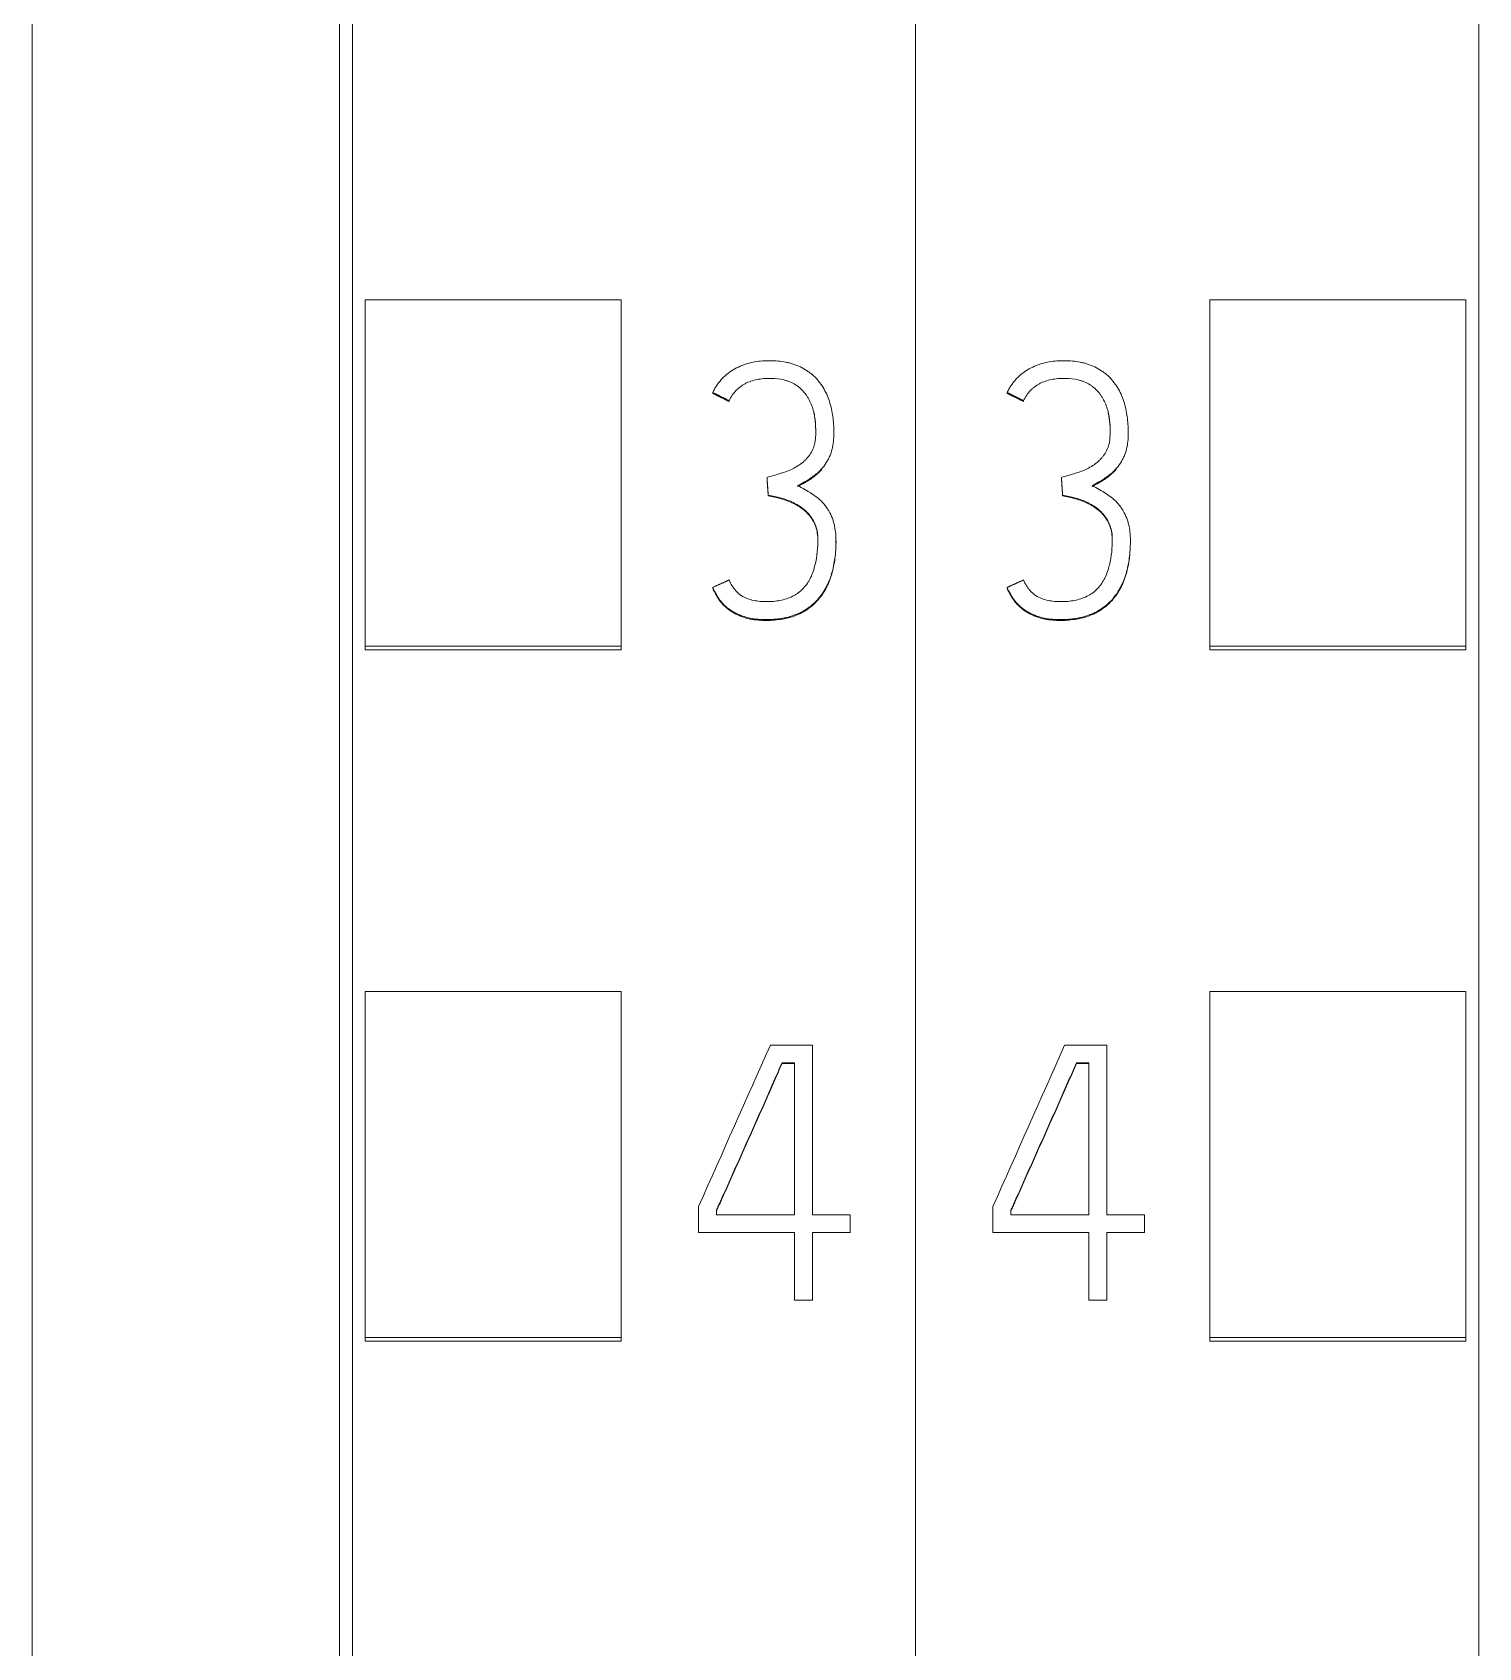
# Model space of a CAD drawing. Header units: millimetres. Extents: x 4137 to 6698, y 1400 to 3585.
# Drawn here: x 5174.15 to 5185.45, y 3330.13 to 3342.75 of the extents above; entities that cross this region are included whole.
import ezdxf

# ---------------------------------------------------------------- set-up
doc = ezdxf.new("R2010")
doc.units = ezdxf.units.MM
doc.layers.add('000-PI-Oprema', color=30, linetype='Continuous', lineweight=5)

msp = doc.modelspace()

# ---------------------------------------------------------------- linework, layer by layer
at = {"layer": '000-PI-Oprema', "color": 0, "linetype": 'ByBlock', "lineweight": 0}
for p, q in [((5181.048, 3360.459), (5181.048, 3247.041)), ((5181.048, 3360.459), (5181.048, 3247.041)), ((5176.648, 3249.363), (5176.648, 3358.178)), ((5185.448, 3358.178), (5185.448, 3249.363)), ((5176.748, 3337.956), (5176.748, 3340.659)), ((5176.748, 3340.659), (5178.748, 3340.659)), ((5178.748, 3337.956), (5178.748, 3340.659)), ((5183.348, 3337.956), (5183.348, 3340.659)), ((5185.348, 3340.659), (5183.348, 3340.659)), ((5185.348, 3337.956), (5185.348, 3340.659)), ((5179.464, 3339.936), (5179.464, 3339.929)), ((5181.764, 3339.936), (5181.764, 3339.929)), ((5179.592, 3339.872), (5179.592, 3339.866)), ((5181.892, 3339.872), (5181.892, 3339.866)), ((5180.41, 3339.618), (5180.41, 3339.624)), ((5182.71, 3339.618), (5182.71, 3339.624)), ((5179.888, 3339.273), (5179.888, 3339.266)), ((5182.188, 3339.273), (5182.188, 3339.266)), ((5179.897, 3339.135), (5179.897, 3339.128)), ((5182.197, 3339.135), (5182.197, 3339.128)), ((5180.427, 3338.768), (5180.427, 3338.774)), ((5182.727, 3338.768), (5182.727, 3338.774)), ((5179.464, 3338.414), (5179.464, 3338.407)), ((5181.764, 3338.414), (5181.764, 3338.407)), ((5176.748, 3337.927), (5176.748, 3337.956)), ((5176.748, 3337.956), (5178.748, 3337.956)), ((5176.748, 3337.927), (5178.748, 3337.927)), ((5178.748, 3337.927), (5178.748, 3337.956)), ((5183.348, 3337.927), (5183.348, 3337.956)), ((5185.348, 3337.956), (5183.348, 3337.956)), ((5185.348, 3337.927), (5183.348, 3337.927)), ((5185.348, 3337.927), (5185.348, 3337.956)), ((5176.748, 3332.555), (5176.748, 3335.257)), ((5176.748, 3335.257), (5178.748, 3335.257)), ((5178.748, 3332.555), (5178.748, 3335.257)), ((5183.348, 3332.555), (5183.348, 3335.257)), ((5185.348, 3335.257), (5183.348, 3335.257)), ((5185.348, 3332.555), (5185.348, 3335.257)), ((5179.913, 3334.839), (5180.243, 3334.839)), ((5180.243, 3334.839), (5180.243, 3333.513)), ((5182.213, 3334.839), (5182.543, 3334.839)), ((5182.543, 3334.839), (5182.543, 3333.513)), ((5180.005, 3334.701), (5180.005, 3334.695)), ((5180.102, 3334.701), (5180.005, 3334.701)), ((5180.005, 3334.695), (5180.102, 3334.695)), ((5180.102, 3333.513), (5180.102, 3334.701)), ((5182.305, 3334.701), (5182.305, 3334.695)), ((5182.402, 3334.701), (5182.305, 3334.701)), ((5182.305, 3334.695), (5182.402, 3334.695)), ((5182.402, 3333.513), (5182.402, 3334.701)), ((5179.353, 3333.375), (5179.353, 3333.579)), ((5179.492, 3333.549), (5179.492, 3333.513)), ((5179.492, 3333.513), (5180.102, 3333.513)), ((5180.243, 3333.513), (5180.537, 3333.513)), ((5180.537, 3333.513), (5180.537, 3333.375)), ((5181.653, 3333.375), (5181.653, 3333.579)), ((5181.792, 3333.549), (5181.792, 3333.513)), ((5181.792, 3333.513), (5182.402, 3333.513)), ((5182.543, 3333.513), (5182.837, 3333.513)), ((5182.837, 3333.513), (5182.837, 3333.375)), ((5180.102, 3333.375), (5179.353, 3333.375)), ((5180.102, 3332.847), (5180.102, 3333.375)), ((5180.243, 3333.375), (5180.243, 3332.847)), ((5180.537, 3333.375), (5180.243, 3333.375)), ((5182.402, 3333.375), (5181.653, 3333.375)), ((5182.402, 3332.847), (5182.402, 3333.375)), ((5182.543, 3333.375), (5182.543, 3332.847)), ((5182.837, 3333.375), (5182.543, 3333.375)), ((5180.243, 3332.847), (5180.102, 3332.847)), ((5182.543, 3332.847), (5182.402, 3332.847)), ((5176.748, 3332.527), (5176.748, 3332.555)), ((5176.748, 3332.555), (5178.748, 3332.555)), ((5176.748, 3332.527), (5178.748, 3332.527)), ((5178.748, 3332.527), (5178.748, 3332.555)), ((5183.348, 3332.527), (5183.348, 3332.555)), ((5185.348, 3332.555), (5183.348, 3332.555)), ((5185.348, 3332.527), (5183.348, 3332.527)), ((5185.348, 3332.527), (5185.348, 3332.555))]:
    msp.add_line(p, q, dxfattribs=at)
at = {"layer": '000-PI-Oprema', "color": 18, "linetype": 'ByBlock', "lineweight": 0, "true_color": 0x000000}
for centre, major_axis, ratio, start_param, end_param in [((5164.989, 3236.424), (452.614, 1023.309), 0.023466, 1.484858, 1.486095), ((5168.194, 3242.471), (438.421, 990.891), 0.022739, 1.487509, 1.488786)]:
    msp.add_ellipse(centre, major_axis=major_axis, ratio=ratio, start_param=start_param, end_param=end_param, dxfattribs=at)
at = {"layer": '000-PI-Oprema', "color": 0, "linetype": 'ByBlock', "lineweight": 0}
for points, knots in [([(5176.548, 3249.078), (5176.548, 3252.418), (5176.548, 3260.383), (5176.548, 3273.023), (5176.548, 3288.509), (5176.548, 3302.803), (5176.548, 3317.013), (5176.548, 3331.58), (5176.548, 3345.75), (5176.548, 3355.32), (5176.548, 3358.364)], [0, 0, 0, 0, 0.091483, 0.21812, 0.346206, 0.515858, 0.610111, 0.736264, 0.916066, 1, 1, 1, 1]), ([(5174.148, 3355.298), (5174.148, 3353.275), (5174.148, 3344.726), (5174.148, 3331.58), (5174.148, 3317.013), (5174.148, 3302.803), (5174.148, 3288.509), (5174.148, 3273.023), (5174.148, 3260.265), (5174.148, 3251.383), (5174.148, 3247.126), (5174.148, 3246.328)], [0, 0, 0, 0, 0.055935, 0.236292, 0.362833, 0.457376, 0.627551, 0.756032, 0.883059, 0.978086, 1, 1, 1, 1]), ([(5180.127, 3339.209), (5180.145, 3339.218), (5180.163, 3339.228), (5180.197, 3339.247), (5180.214, 3339.257), (5180.239, 3339.274), (5180.247, 3339.28), (5180.263, 3339.292), (5180.271, 3339.298), (5180.286, 3339.311), (5180.293, 3339.318), (5180.307, 3339.332), (5180.314, 3339.34), (5180.334, 3339.363), (5180.346, 3339.379), (5180.361, 3339.405), (5180.366, 3339.414), (5180.375, 3339.432), (5180.379, 3339.441), (5180.39, 3339.47), (5180.396, 3339.489), (5180.404, 3339.528), (5180.407, 3339.548), (5180.409, 3339.589), (5180.41, 3339.609), (5180.41, 3339.649), (5180.409, 3339.669), (5180.405, 3339.728), (5180.4, 3339.768), (5180.387, 3339.827), (5180.381, 3339.847), (5180.369, 3339.885), (5180.355, 3339.923), (5180.336, 3339.958), (5180.315, 3339.993), (5180.303, 3340.009), (5180.278, 3340.04), (5180.257, 3340.062), (5180.234, 3340.082), (5180.218, 3340.094), (5180.21, 3340.1), (5180.168, 3340.128), (5180.131, 3340.145), (5180.083, 3340.161), (5180.073, 3340.164), (5180.053, 3340.169), (5180.024, 3340.175), (5179.974, 3340.182), (5179.934, 3340.184), (5179.893, 3340.184), (5179.873, 3340.184), (5179.813, 3340.18), (5179.773, 3340.173), (5179.725, 3340.159), (5179.715, 3340.156), (5179.696, 3340.149), (5179.687, 3340.145), (5179.659, 3340.133), (5179.623, 3340.114), (5179.59, 3340.091), (5179.566, 3340.072), (5179.559, 3340.065), (5179.544, 3340.051), (5179.537, 3340.044), (5179.517, 3340.021), (5179.504, 3340.006), (5179.488, 3339.981), (5179.482, 3339.972), (5179.473, 3339.954), (5179.468, 3339.945), (5179.464, 3339.936)], [0, 0, 0, 0, 0.03125, 0.03125, 0.0625, 0.0625, 0.078125, 0.078125, 0.09375, 0.09375, 0.109375, 0.109375, 0.125, 0.125, 0.15625, 0.15625, 0.171875, 0.171875, 0.1875, 0.1875, 0.21875, 0.21875, 0.25, 0.25, 0.28125, 0.28125, 0.3125, 0.3125, 0.375, 0.375, 0.40625, 0.40625, 0.4375, 0.46875, 0.46875, 0.5, 0.5, 0.53125, 0.546875, 0.546875, 0.5625, 0.5625, 0.625, 0.625, 0.640625, 0.640625, 0.65625, 0.6875, 0.71875, 0.71875, 0.75, 0.75, 0.8125, 0.8125, 0.828125, 0.828125, 0.84375, 0.84375, 0.875, 0.90625, 0.90625, 0.921875, 0.921875, 0.9375, 0.9375, 0.96875, 0.96875, 0.984375, 0.984375, 1, 1, 1, 1]), ([(5182.427, 3339.209), (5182.445, 3339.218), (5182.463, 3339.228), (5182.497, 3339.247), (5182.514, 3339.257), (5182.539, 3339.274), (5182.547, 3339.28), (5182.563, 3339.292), (5182.571, 3339.298), (5182.586, 3339.311), (5182.593, 3339.318), (5182.607, 3339.332), (5182.614, 3339.34), (5182.634, 3339.363), (5182.646, 3339.379), (5182.661, 3339.405), (5182.666, 3339.414), (5182.675, 3339.432), (5182.679, 3339.441), (5182.69, 3339.47), (5182.696, 3339.489), (5182.704, 3339.528), (5182.707, 3339.548), (5182.709, 3339.589), (5182.71, 3339.609), (5182.71, 3339.649), (5182.709, 3339.669), (5182.705, 3339.728), (5182.7, 3339.768), (5182.687, 3339.827), (5182.681, 3339.847), (5182.669, 3339.885), (5182.655, 3339.923), (5182.636, 3339.958), (5182.615, 3339.993), (5182.603, 3340.009), (5182.578, 3340.04), (5182.557, 3340.062), (5182.534, 3340.082), (5182.518, 3340.094), (5182.51, 3340.1), (5182.468, 3340.128), (5182.431, 3340.145), (5182.383, 3340.161), (5182.373, 3340.164), (5182.353, 3340.169), (5182.324, 3340.175), (5182.274, 3340.182), (5182.234, 3340.184), (5182.193, 3340.184), (5182.173, 3340.184), (5182.113, 3340.18), (5182.073, 3340.173), (5182.025, 3340.159), (5182.015, 3340.156), (5181.996, 3340.149), (5181.987, 3340.145), (5181.959, 3340.133), (5181.923, 3340.114), (5181.89, 3340.091), (5181.866, 3340.072), (5181.859, 3340.065), (5181.844, 3340.051), (5181.837, 3340.044), (5181.817, 3340.021), (5181.804, 3340.006), (5181.788, 3339.981), (5181.782, 3339.972), (5181.773, 3339.954), (5181.768, 3339.945), (5181.764, 3339.936)], [0, 0, 0, 0, 0.03125, 0.03125, 0.0625, 0.0625, 0.078125, 0.078125, 0.09375, 0.09375, 0.109375, 0.109375, 0.125, 0.125, 0.15625, 0.15625, 0.171875, 0.171875, 0.1875, 0.1875, 0.21875, 0.21875, 0.25, 0.25, 0.28125, 0.28125, 0.3125, 0.3125, 0.375, 0.375, 0.40625, 0.40625, 0.4375, 0.46875, 0.46875, 0.5, 0.5, 0.53125, 0.546875, 0.546875, 0.5625, 0.5625, 0.625, 0.625, 0.640625, 0.640625, 0.65625, 0.6875, 0.71875, 0.71875, 0.75, 0.75, 0.8125, 0.8125, 0.828125, 0.828125, 0.84375, 0.84375, 0.875, 0.90625, 0.90625, 0.921875, 0.921875, 0.9375, 0.9375, 0.96875, 0.96875, 0.984375, 0.984375, 1, 1, 1, 1]), ([(5179.592, 3339.872), (5179.599, 3339.887), (5179.607, 3339.901), (5179.626, 3339.928), (5179.636, 3339.941), (5179.653, 3339.959), (5179.659, 3339.964), (5179.672, 3339.975), (5179.678, 3339.98), (5179.692, 3339.99), (5179.698, 3339.995), (5179.713, 3340.003), (5179.72, 3340.007), (5179.742, 3340.018), (5179.758, 3340.023), (5179.79, 3340.033), (5179.806, 3340.037), (5179.838, 3340.042), (5179.855, 3340.044), (5179.888, 3340.046), (5179.905, 3340.046), (5179.954, 3340.045), (5179.987, 3340.042), (5180.028, 3340.032), (5180.036, 3340.03), (5180.051, 3340.025), (5180.059, 3340.022), (5180.082, 3340.013), (5180.097, 3340.006), (5180.118, 3339.992), (5180.125, 3339.987), (5180.138, 3339.977), (5180.144, 3339.972), (5180.163, 3339.955), (5180.174, 3339.943), (5180.189, 3339.923), (5180.194, 3339.916), (5180.203, 3339.903), (5180.216, 3339.882), (5180.227, 3339.859), (5180.24, 3339.829), (5180.245, 3339.813), (5180.254, 3339.781), (5180.257, 3339.765), (5180.265, 3339.717), (5180.268, 3339.684), (5180.269, 3339.634), (5180.269, 3339.618), (5180.267, 3339.585), (5180.266, 3339.569), (5180.262, 3339.544), (5180.26, 3339.536), (5180.256, 3339.52), (5180.253, 3339.512), (5180.245, 3339.489), (5180.237, 3339.474), (5180.224, 3339.453), (5180.219, 3339.446), (5180.209, 3339.433), (5180.204, 3339.427), (5180.193, 3339.414), (5180.187, 3339.408), (5180.175, 3339.397), (5180.169, 3339.392), (5180.149, 3339.376), (5180.136, 3339.367), (5180.107, 3339.35), (5180.093, 3339.342), (5180.063, 3339.328), (5180.047, 3339.322), (5180.016, 3339.311), (5180, 3339.306), (5179.952, 3339.292), (5179.92, 3339.282), (5179.888, 3339.273)], [0, 0, 0, 0, 0.03125, 0.03125, 0.0625, 0.0625, 0.078125, 0.078125, 0.09375, 0.09375, 0.109375, 0.109375, 0.125, 0.125, 0.15625, 0.15625, 0.1875, 0.1875, 0.21875, 0.21875, 0.25, 0.25, 0.3125, 0.3125, 0.328125, 0.328125, 0.34375, 0.34375, 0.375, 0.375, 0.390625, 0.390625, 0.40625, 0.40625, 0.4375, 0.4375, 0.453125, 0.453125, 0.46875, 0.5, 0.5, 0.53125, 0.53125, 0.5625, 0.5625, 0.625, 0.625, 0.65625, 0.65625, 0.6875, 0.6875, 0.703125, 0.703125, 0.71875, 0.71875, 0.75, 0.75, 0.765625, 0.765625, 0.78125, 0.78125, 0.796875, 0.796875, 0.8125, 0.8125, 0.84375, 0.84375, 0.875, 0.875, 0.90625, 0.90625, 0.9375, 0.9375, 1, 1, 1, 1]), ([(5181.892, 3339.872), (5181.899, 3339.887), (5181.907, 3339.901), (5181.926, 3339.928), (5181.936, 3339.941), (5181.953, 3339.959), (5181.959, 3339.964), (5181.972, 3339.975), (5181.978, 3339.98), (5181.992, 3339.99), (5181.998, 3339.995), (5182.013, 3340.003), (5182.02, 3340.007), (5182.042, 3340.018), (5182.058, 3340.023), (5182.09, 3340.033), (5182.106, 3340.037), (5182.138, 3340.042), (5182.155, 3340.044), (5182.188, 3340.046), (5182.205, 3340.046), (5182.254, 3340.045), (5182.287, 3340.042), (5182.328, 3340.032), (5182.336, 3340.03), (5182.351, 3340.025), (5182.359, 3340.022), (5182.382, 3340.013), (5182.397, 3340.006), (5182.418, 3339.992), (5182.425, 3339.987), (5182.438, 3339.977), (5182.444, 3339.972), (5182.463, 3339.955), (5182.474, 3339.943), (5182.489, 3339.923), (5182.494, 3339.916), (5182.503, 3339.903), (5182.516, 3339.882), (5182.527, 3339.859), (5182.54, 3339.829), (5182.545, 3339.813), (5182.554, 3339.781), (5182.557, 3339.765), (5182.565, 3339.717), (5182.568, 3339.684), (5182.569, 3339.634), (5182.569, 3339.618), (5182.567, 3339.585), (5182.566, 3339.569), (5182.562, 3339.544), (5182.56, 3339.536), (5182.556, 3339.52), (5182.553, 3339.512), (5182.545, 3339.489), (5182.537, 3339.474), (5182.524, 3339.453), (5182.519, 3339.446), (5182.509, 3339.433), (5182.504, 3339.427), (5182.493, 3339.414), (5182.487, 3339.408), (5182.475, 3339.397), (5182.469, 3339.392), (5182.449, 3339.376), (5182.436, 3339.367), (5182.407, 3339.35), (5182.393, 3339.342), (5182.363, 3339.328), (5182.347, 3339.322), (5182.316, 3339.311), (5182.3, 3339.306), (5182.252, 3339.292), (5182.22, 3339.282), (5182.188, 3339.273)], [0, 0, 0, 0, 0.03125, 0.03125, 0.0625, 0.0625, 0.078125, 0.078125, 0.09375, 0.09375, 0.109375, 0.109375, 0.125, 0.125, 0.15625, 0.15625, 0.1875, 0.1875, 0.21875, 0.21875, 0.25, 0.25, 0.3125, 0.3125, 0.328125, 0.328125, 0.34375, 0.34375, 0.375, 0.375, 0.390625, 0.390625, 0.40625, 0.40625, 0.4375, 0.4375, 0.453125, 0.453125, 0.46875, 0.5, 0.5, 0.53125, 0.53125, 0.5625, 0.5625, 0.625, 0.625, 0.65625, 0.65625, 0.6875, 0.6875, 0.703125, 0.703125, 0.71875, 0.71875, 0.75, 0.75, 0.765625, 0.765625, 0.78125, 0.78125, 0.796875, 0.796875, 0.8125, 0.8125, 0.84375, 0.84375, 0.875, 0.875, 0.90625, 0.90625, 0.9375, 0.9375, 1, 1, 1, 1]), ([(5180.269, 3339.629), (5180.269, 3339.633), (5180.268, 3339.637), (5180.268, 3339.674), (5180.266, 3339.707), (5180.259, 3339.75), (5180.257, 3339.761), (5180.254, 3339.772)], [0, 0, 0, 0, 0.087818, 0.087818, 0.771228, 0.771228, 1, 1, 1, 1]), ([(5182.569, 3339.629), (5182.569, 3339.633), (5182.568, 3339.637), (5182.568, 3339.674), (5182.566, 3339.707), (5182.559, 3339.75), (5182.557, 3339.761), (5182.554, 3339.772)], [0, 0, 0, 0, 0.087818, 0.087818, 0.771228, 0.771228, 1, 1, 1, 1]), ([(5180.316, 3339.335), (5180.304, 3339.323), (5180.292, 3339.311), (5180.272, 3339.293), (5180.264, 3339.286), (5180.248, 3339.274), (5180.24, 3339.268), (5180.215, 3339.252), (5180.198, 3339.241), (5180.163, 3339.221), (5180.145, 3339.212), (5180.127, 3339.203)], [0, 0, 0, 0, 0.218648, 0.218648, 0.348874, 0.348874, 0.479099, 0.479099, 0.739549, 0.739549, 1, 1, 1, 1]), ([(5182.616, 3339.335), (5182.604, 3339.323), (5182.592, 3339.311), (5182.572, 3339.293), (5182.564, 3339.286), (5182.548, 3339.274), (5182.54, 3339.268), (5182.515, 3339.252), (5182.498, 3339.241), (5182.463, 3339.221), (5182.445, 3339.212), (5182.427, 3339.203)], [0, 0, 0, 0, 0.218648, 0.218648, 0.348874, 0.348874, 0.479099, 0.479099, 0.739549, 0.739549, 1, 1, 1, 1]), ([(5179.464, 3338.414), (5179.472, 3338.394), (5179.482, 3338.376), (5179.503, 3338.339), (5179.514, 3338.322), (5179.534, 3338.297), (5179.541, 3338.289), (5179.556, 3338.274), (5179.564, 3338.267), (5179.588, 3338.246), (5179.605, 3338.234), (5179.632, 3338.218), (5179.642, 3338.213), (5179.661, 3338.204), (5179.67, 3338.2), (5179.699, 3338.188), (5179.719, 3338.182), (5179.76, 3338.172), (5179.781, 3338.169), (5179.823, 3338.164), (5179.844, 3338.163), (5179.886, 3338.162), (5179.907, 3338.162), (5179.949, 3338.165), (5179.97, 3338.167), (5180.001, 3338.171), (5180.012, 3338.173), (5180.032, 3338.177), (5180.043, 3338.179), (5180.073, 3338.187), (5180.093, 3338.194), (5180.122, 3338.205), (5180.132, 3338.209), (5180.151, 3338.218), (5180.161, 3338.223), (5180.188, 3338.238), (5180.206, 3338.25), (5180.239, 3338.275), (5180.255, 3338.289), (5180.284, 3338.319), (5180.298, 3338.335), (5180.323, 3338.369), (5180.334, 3338.387), (5180.349, 3338.414), (5180.354, 3338.424), (5180.363, 3338.442), (5180.368, 3338.452), (5180.388, 3338.501), (5180.399, 3338.541), (5180.412, 3338.602), (5180.415, 3338.623), (5180.421, 3338.664), (5180.423, 3338.685), (5180.426, 3338.727), (5180.426, 3338.748), (5180.427, 3338.789), (5180.426, 3338.81), (5180.423, 3338.852), (5180.42, 3338.872), (5180.414, 3338.903), (5180.411, 3338.913), (5180.405, 3338.934), (5180.402, 3338.944), (5180.39, 3338.973), (5180.381, 3338.993), (5180.365, 3339.02), (5180.36, 3339.029), (5180.347, 3339.046), (5180.341, 3339.055), (5180.32, 3339.079), (5180.305, 3339.094), (5180.273, 3339.121), (5180.255, 3339.133), (5180.22, 3339.157), (5180.201, 3339.168), (5180.165, 3339.189), (5180.146, 3339.199), (5180.127, 3339.209)], [0, 0, 0, 0, 0.03125, 0.03125, 0.0625, 0.0625, 0.078125, 0.078125, 0.09375, 0.09375, 0.125, 0.125, 0.140625, 0.140625, 0.15625, 0.15625, 0.1875, 0.1875, 0.21875, 0.21875, 0.25, 0.25, 0.28125, 0.28125, 0.3125, 0.3125, 0.328125, 0.328125, 0.34375, 0.34375, 0.375, 0.375, 0.390625, 0.390625, 0.40625, 0.40625, 0.4375, 0.4375, 0.46875, 0.46875, 0.5, 0.5, 0.53125, 0.53125, 0.546875, 0.546875, 0.5625, 0.5625, 0.625, 0.625, 0.65625, 0.65625, 0.6875, 0.6875, 0.71875, 0.71875, 0.75, 0.75, 0.78125, 0.78125, 0.796875, 0.796875, 0.8125, 0.8125, 0.84375, 0.84375, 0.859375, 0.859375, 0.875, 0.875, 0.90625, 0.90625, 0.9375, 0.9375, 0.96875, 0.96875, 1, 1, 1, 1]), ([(5181.764, 3338.414), (5181.772, 3338.394), (5181.782, 3338.376), (5181.803, 3338.339), (5181.814, 3338.322), (5181.834, 3338.297), (5181.841, 3338.289), (5181.856, 3338.274), (5181.864, 3338.267), (5181.888, 3338.246), (5181.905, 3338.234), (5181.932, 3338.218), (5181.942, 3338.213), (5181.961, 3338.204), (5181.97, 3338.2), (5181.999, 3338.188), (5182.019, 3338.182), (5182.06, 3338.172), (5182.081, 3338.169), (5182.123, 3338.164), (5182.144, 3338.163), (5182.186, 3338.162), (5182.207, 3338.162), (5182.249, 3338.165), (5182.27, 3338.167), (5182.301, 3338.171), (5182.312, 3338.173), (5182.332, 3338.177), (5182.343, 3338.179), (5182.373, 3338.187), (5182.393, 3338.194), (5182.422, 3338.205), (5182.432, 3338.209), (5182.451, 3338.218), (5182.461, 3338.223), (5182.488, 3338.238), (5182.506, 3338.25), (5182.539, 3338.275), (5182.555, 3338.289), (5182.584, 3338.319), (5182.598, 3338.335), (5182.623, 3338.369), (5182.634, 3338.387), (5182.649, 3338.414), (5182.654, 3338.424), (5182.663, 3338.442), (5182.668, 3338.452), (5182.688, 3338.501), (5182.699, 3338.541), (5182.712, 3338.602), (5182.715, 3338.623), (5182.721, 3338.664), (5182.723, 3338.685), (5182.726, 3338.727), (5182.726, 3338.748), (5182.727, 3338.789), (5182.726, 3338.81), (5182.723, 3338.852), (5182.72, 3338.872), (5182.714, 3338.903), (5182.711, 3338.913), (5182.705, 3338.934), (5182.702, 3338.944), (5182.69, 3338.973), (5182.681, 3338.993), (5182.665, 3339.02), (5182.66, 3339.029), (5182.647, 3339.046), (5182.641, 3339.055), (5182.62, 3339.079), (5182.605, 3339.094), (5182.573, 3339.121), (5182.555, 3339.133), (5182.52, 3339.157), (5182.501, 3339.168), (5182.465, 3339.189), (5182.446, 3339.199), (5182.427, 3339.209)], [0, 0, 0, 0, 0.03125, 0.03125, 0.0625, 0.0625, 0.078125, 0.078125, 0.09375, 0.09375, 0.125, 0.125, 0.140625, 0.140625, 0.15625, 0.15625, 0.1875, 0.1875, 0.21875, 0.21875, 0.25, 0.25, 0.28125, 0.28125, 0.3125, 0.3125, 0.328125, 0.328125, 0.34375, 0.34375, 0.375, 0.375, 0.390625, 0.390625, 0.40625, 0.40625, 0.4375, 0.4375, 0.46875, 0.46875, 0.5, 0.5, 0.53125, 0.53125, 0.546875, 0.546875, 0.5625, 0.5625, 0.625, 0.625, 0.65625, 0.65625, 0.6875, 0.6875, 0.71875, 0.71875, 0.75, 0.75, 0.78125, 0.78125, 0.796875, 0.796875, 0.8125, 0.8125, 0.84375, 0.84375, 0.859375, 0.859375, 0.875, 0.875, 0.90625, 0.90625, 0.9375, 0.9375, 0.96875, 0.96875, 1, 1, 1, 1]), ([(5179.897, 3339.135), (5179.931, 3339.129), (5179.964, 3339.121), (5180.014, 3339.107), (5180.03, 3339.102), (5180.062, 3339.09), (5180.078, 3339.084), (5180.102, 3339.072), (5180.109, 3339.068), (5180.124, 3339.06), (5180.132, 3339.055), (5180.154, 3339.041), (5180.168, 3339.031), (5180.187, 3339.014), (5180.194, 3339.008), (5180.206, 3338.996), (5180.212, 3338.989), (5180.228, 3338.97), (5180.238, 3338.956), (5180.251, 3338.933), (5180.255, 3338.926), (5180.263, 3338.91), (5180.266, 3338.902), (5180.274, 3338.878), (5180.278, 3338.861), (5180.284, 3338.827), (5180.285, 3338.81), (5180.285, 3338.775), (5180.285, 3338.758), (5180.283, 3338.707), (5180.279, 3338.673), (5180.27, 3338.622), (5180.267, 3338.605), (5180.258, 3338.572), (5180.254, 3338.555), (5180.242, 3338.522), (5180.236, 3338.506), (5180.225, 3338.483), (5180.221, 3338.475), (5180.212, 3338.46), (5180.208, 3338.453), (5180.183, 3338.417), (5180.16, 3338.392), (5180.125, 3338.366), (5180.117, 3338.361), (5180.103, 3338.352), (5180.095, 3338.348), (5180.072, 3338.337), (5180.056, 3338.33), (5180.023, 3338.32), (5180.006, 3338.315), (5179.972, 3338.309), (5179.938, 3338.304), (5179.903, 3338.303), (5179.868, 3338.303), (5179.851, 3338.304), (5179.817, 3338.306), (5179.8, 3338.309), (5179.766, 3338.316), (5179.749, 3338.32), (5179.717, 3338.333), (5179.701, 3338.341), (5179.679, 3338.355), (5179.673, 3338.361), (5179.659, 3338.372), (5179.653, 3338.378), (5179.641, 3338.391), (5179.636, 3338.397), (5179.625, 3338.411), (5179.62, 3338.418), (5179.606, 3338.44), (5179.598, 3338.456), (5179.592, 3338.472)], [0, 0, 0, 0, 0.0625, 0.0625, 0.09375, 0.09375, 0.125, 0.125, 0.140625, 0.140625, 0.15625, 0.15625, 0.1875, 0.1875, 0.203125, 0.203125, 0.21875, 0.21875, 0.25, 0.25, 0.265625, 0.265625, 0.28125, 0.28125, 0.3125, 0.3125, 0.34375, 0.34375, 0.375, 0.375, 0.4375, 0.4375, 0.46875, 0.46875, 0.5, 0.5, 0.53125, 0.53125, 0.546875, 0.546875, 0.5625, 0.5625, 0.625, 0.625, 0.640625, 0.640625, 0.65625, 0.65625, 0.6875, 0.6875, 0.71875, 0.71875, 0.75, 0.78125, 0.78125, 0.8125, 0.8125, 0.84375, 0.84375, 0.875, 0.875, 0.90625, 0.90625, 0.921875, 0.921875, 0.9375, 0.9375, 0.953125, 0.953125, 0.96875, 0.96875, 1, 1, 1, 1]), ([(5180.285, 3338.771), (5180.285, 3338.776), (5180.285, 3338.781), (5180.285, 3338.795), (5180.284, 3338.804), (5180.283, 3338.821), (5180.282, 3338.829), (5180.278, 3338.855), (5180.274, 3338.872), (5180.266, 3338.896), (5180.262, 3338.904), (5180.255, 3338.92), (5180.251, 3338.927), (5180.238, 3338.95), (5180.228, 3338.964), (5180.206, 3338.99), (5180.194, 3339.003), (5180.167, 3339.025), (5180.154, 3339.035), (5180.124, 3339.054), (5180.109, 3339.062), (5180.078, 3339.077), (5180.062, 3339.084), (5180.03, 3339.096), (5180.014, 3339.101), (5179.964, 3339.115), (5179.931, 3339.123), (5179.897, 3339.128)], [0, 0, 0, 0, 0.026635, 0.026635, 0.070879, 0.070879, 0.115123, 0.115123, 0.20361, 0.20361, 0.247854, 0.247854, 0.292098, 0.292098, 0.380586, 0.380586, 0.469074, 0.469074, 0.557561, 0.557561, 0.646049, 0.646049, 0.734537, 0.734537, 0.823025, 0.823025, 1, 1, 1, 1]), ([(5182.197, 3339.135), (5182.231, 3339.129), (5182.264, 3339.121), (5182.314, 3339.107), (5182.33, 3339.102), (5182.362, 3339.09), (5182.378, 3339.084), (5182.402, 3339.072), (5182.409, 3339.068), (5182.424, 3339.06), (5182.432, 3339.055), (5182.454, 3339.041), (5182.468, 3339.031), (5182.487, 3339.014), (5182.494, 3339.008), (5182.506, 3338.996), (5182.512, 3338.989), (5182.528, 3338.97), (5182.538, 3338.956), (5182.551, 3338.933), (5182.555, 3338.926), (5182.563, 3338.91), (5182.566, 3338.902), (5182.574, 3338.878), (5182.578, 3338.861), (5182.584, 3338.827), (5182.585, 3338.81), (5182.585, 3338.775), (5182.585, 3338.758), (5182.583, 3338.707), (5182.579, 3338.673), (5182.57, 3338.622), (5182.567, 3338.605), (5182.558, 3338.572), (5182.554, 3338.555), (5182.542, 3338.522), (5182.536, 3338.506), (5182.525, 3338.483), (5182.521, 3338.475), (5182.512, 3338.46), (5182.508, 3338.453), (5182.483, 3338.417), (5182.46, 3338.392), (5182.425, 3338.366), (5182.417, 3338.361), (5182.403, 3338.352), (5182.395, 3338.348), (5182.372, 3338.337), (5182.356, 3338.33), (5182.323, 3338.32), (5182.306, 3338.315), (5182.272, 3338.309), (5182.238, 3338.304), (5182.203, 3338.303), (5182.168, 3338.303), (5182.151, 3338.304), (5182.117, 3338.306), (5182.1, 3338.309), (5182.066, 3338.316), (5182.049, 3338.32), (5182.017, 3338.333), (5182.001, 3338.341), (5181.979, 3338.355), (5181.973, 3338.361), (5181.959, 3338.372), (5181.953, 3338.378), (5181.941, 3338.391), (5181.936, 3338.397), (5181.925, 3338.411), (5181.92, 3338.418), (5181.906, 3338.44), (5181.898, 3338.456), (5181.892, 3338.472)], [0, 0, 0, 0, 0.0625, 0.0625, 0.09375, 0.09375, 0.125, 0.125, 0.140625, 0.140625, 0.15625, 0.15625, 0.1875, 0.1875, 0.203125, 0.203125, 0.21875, 0.21875, 0.25, 0.25, 0.265625, 0.265625, 0.28125, 0.28125, 0.3125, 0.3125, 0.34375, 0.34375, 0.375, 0.375, 0.4375, 0.4375, 0.46875, 0.46875, 0.5, 0.5, 0.53125, 0.53125, 0.546875, 0.546875, 0.5625, 0.5625, 0.625, 0.625, 0.640625, 0.640625, 0.65625, 0.65625, 0.6875, 0.6875, 0.71875, 0.71875, 0.75, 0.78125, 0.78125, 0.8125, 0.8125, 0.84375, 0.84375, 0.875, 0.875, 0.90625, 0.90625, 0.921875, 0.921875, 0.9375, 0.9375, 0.953125, 0.953125, 0.96875, 0.96875, 1, 1, 1, 1]), ([(5182.585, 3338.771), (5182.585, 3338.776), (5182.585, 3338.781), (5182.585, 3338.795), (5182.584, 3338.804), (5182.583, 3338.821), (5182.582, 3338.829), (5182.578, 3338.855), (5182.574, 3338.872), (5182.566, 3338.896), (5182.562, 3338.904), (5182.555, 3338.92), (5182.551, 3338.927), (5182.538, 3338.95), (5182.528, 3338.964), (5182.506, 3338.99), (5182.494, 3339.003), (5182.467, 3339.025), (5182.454, 3339.035), (5182.424, 3339.054), (5182.409, 3339.062), (5182.378, 3339.077), (5182.362, 3339.084), (5182.33, 3339.096), (5182.314, 3339.101), (5182.264, 3339.115), (5182.231, 3339.123), (5182.197, 3339.128)], [0, 0, 0, 0, 0.026635, 0.026635, 0.070879, 0.070879, 0.115123, 0.115123, 0.20361, 0.20361, 0.247854, 0.247854, 0.292098, 0.292098, 0.380586, 0.380586, 0.469074, 0.469074, 0.557561, 0.557561, 0.646049, 0.646049, 0.734537, 0.734537, 0.823025, 0.823025, 1, 1, 1, 1]), ([(5180.427, 3338.768), (5180.427, 3338.767), (5180.427, 3338.766), (5180.426, 3338.745), (5180.426, 3338.724), (5180.423, 3338.682), (5180.421, 3338.661), (5180.416, 3338.62), (5180.412, 3338.599), (5180.4, 3338.538), (5180.389, 3338.498), (5180.369, 3338.449), (5180.365, 3338.44), (5180.356, 3338.421), (5180.351, 3338.411), (5180.336, 3338.384), (5180.325, 3338.366), (5180.3, 3338.332), (5180.287, 3338.316), (5180.265, 3338.293), (5180.257, 3338.285), (5180.241, 3338.271), (5180.233, 3338.265), (5180.208, 3338.245), (5180.191, 3338.234), (5180.163, 3338.218), (5180.154, 3338.213), (5180.135, 3338.204), (5180.125, 3338.2), (5180.076, 3338.18), (5180.035, 3338.17), (5179.973, 3338.161), (5179.951, 3338.159), (5179.909, 3338.156), (5179.888, 3338.156), (5179.846, 3338.156), (5179.825, 3338.158), (5179.793, 3338.161), (5179.783, 3338.162), (5179.762, 3338.166), (5179.751, 3338.168), (5179.72, 3338.175), (5179.7, 3338.182), (5179.671, 3338.194), (5179.661, 3338.198), (5179.642, 3338.207), (5179.633, 3338.212), (5179.605, 3338.228), (5179.588, 3338.24), (5179.564, 3338.26), (5179.556, 3338.267), (5179.541, 3338.283), (5179.534, 3338.291), (5179.514, 3338.315), (5179.503, 3338.333), (5179.482, 3338.369), (5179.472, 3338.388), (5179.464, 3338.407)], [0, 0, 0, 0, 0.001389, 0.001389, 0.044807, 0.044807, 0.088225, 0.088225, 0.131643, 0.131643, 0.218479, 0.218479, 0.240188, 0.240188, 0.261896, 0.261896, 0.305314, 0.305314, 0.348732, 0.348732, 0.370441, 0.370441, 0.39215, 0.39215, 0.435568, 0.435568, 0.457277, 0.457277, 0.478986, 0.478986, 0.565821, 0.565821, 0.609239, 0.609239, 0.652657, 0.652657, 0.696075, 0.696075, 0.717784, 0.717784, 0.739493, 0.739493, 0.782911, 0.782911, 0.80462, 0.80462, 0.826329, 0.826329, 0.869746, 0.869746, 0.891455, 0.891455, 0.913164, 0.913164, 0.956582, 0.956582, 1, 1, 1, 1]), ([(5182.721, 3338.666), (5182.721, 3338.657), (5182.72, 3338.649), (5182.716, 3338.62), (5182.712, 3338.599), (5182.7, 3338.538), (5182.689, 3338.498), (5182.669, 3338.449), (5182.665, 3338.44), (5182.656, 3338.421), (5182.651, 3338.411), (5182.636, 3338.384), (5182.625, 3338.366), (5182.6, 3338.332), (5182.587, 3338.316), (5182.565, 3338.293), (5182.557, 3338.285), (5182.541, 3338.271), (5182.533, 3338.265), (5182.508, 3338.245), (5182.491, 3338.234), (5182.463, 3338.218), (5182.454, 3338.213), (5182.435, 3338.204), (5182.425, 3338.2), (5182.376, 3338.18), (5182.335, 3338.17), (5182.273, 3338.161), (5182.251, 3338.159), (5182.209, 3338.156), (5182.188, 3338.156), (5182.146, 3338.156), (5182.125, 3338.158), (5182.093, 3338.161), (5182.083, 3338.162), (5182.062, 3338.166), (5182.051, 3338.168), (5182.02, 3338.175), (5182, 3338.182), (5181.971, 3338.194), (5181.961, 3338.198), (5181.942, 3338.207), (5181.933, 3338.212), (5181.905, 3338.228), (5181.888, 3338.24), (5181.864, 3338.26), (5181.856, 3338.267), (5181.841, 3338.283), (5181.834, 3338.291), (5181.814, 3338.315), (5181.803, 3338.333), (5181.782, 3338.369), (5181.772, 3338.388), (5181.764, 3338.407)], [0, 0, 0, 0, 0.018898, 0.018898, 0.065617, 0.065617, 0.159055, 0.159055, 0.182415, 0.182415, 0.205774, 0.205774, 0.252494, 0.252494, 0.299213, 0.299213, 0.322572, 0.322572, 0.345932, 0.345932, 0.392651, 0.392651, 0.416011, 0.416011, 0.43937, 0.43937, 0.532809, 0.532809, 0.579528, 0.579528, 0.626247, 0.626247, 0.672966, 0.672966, 0.696326, 0.696326, 0.719685, 0.719685, 0.766404, 0.766404, 0.789764, 0.789764, 0.813123, 0.813123, 0.859843, 0.859843, 0.883202, 0.883202, 0.906562, 0.906562, 0.953281, 0.953281, 1, 1, 1, 1]), ([(5180.005, 3334.701), (5179.994, 3334.677), (5179.984, 3334.653), (5179.963, 3334.605), (5179.952, 3334.581), (5179.92, 3334.509), (5179.899, 3334.46), (5179.857, 3334.364), (5179.835, 3334.316), (5179.793, 3334.22), (5179.771, 3334.172), (5179.728, 3334.076), (5179.707, 3334.028), (5179.664, 3333.932), (5179.642, 3333.884), (5179.6, 3333.788), (5179.578, 3333.74), (5179.546, 3333.668), (5179.535, 3333.644), (5179.519, 3333.608), (5179.514, 3333.597), (5179.503, 3333.573), (5179.497, 3333.561), (5179.492, 3333.549)], [0, 0, 0, 0, 0.0625, 0.0625, 0.125, 0.125, 0.25, 0.25, 0.375, 0.375, 0.5, 0.5, 0.625, 0.625, 0.75, 0.75, 0.875, 0.875, 0.9375, 0.9375, 0.96875, 0.96875, 1, 1, 1, 1]), ([(5179.492, 3333.543), (5179.497, 3333.554), (5179.503, 3333.566), (5179.514, 3333.59), (5179.519, 3333.602), (5179.535, 3333.638), (5179.546, 3333.662), (5179.578, 3333.734), (5179.6, 3333.782), (5179.642, 3333.878), (5179.664, 3333.926), (5179.707, 3334.022), (5179.728, 3334.07), (5179.771, 3334.166), (5179.793, 3334.214), (5179.835, 3334.31), (5179.857, 3334.358), (5179.899, 3334.454), (5179.92, 3334.502), (5179.952, 3334.574), (5179.963, 3334.599), (5179.984, 3334.647), (5179.994, 3334.671), (5180.005, 3334.695)], [0, 0, 0, 0, 0.03125, 0.03125, 0.0625, 0.0625, 0.125, 0.125, 0.25, 0.25, 0.375, 0.375, 0.5, 0.5, 0.625, 0.625, 0.75, 0.75, 0.875, 0.875, 0.9375, 0.9375, 1, 1, 1, 1]), ([(5182.305, 3334.701), (5182.294, 3334.677), (5182.284, 3334.653), (5182.263, 3334.605), (5182.252, 3334.581), (5182.22, 3334.509), (5182.199, 3334.46), (5182.157, 3334.364), (5182.135, 3334.316), (5182.093, 3334.22), (5182.071, 3334.172), (5182.028, 3334.076), (5182.007, 3334.028), (5181.964, 3333.932), (5181.942, 3333.884), (5181.9, 3333.788), (5181.878, 3333.74), (5181.846, 3333.668), (5181.835, 3333.644), (5181.819, 3333.608), (5181.814, 3333.597), (5181.803, 3333.573), (5181.797, 3333.561), (5181.792, 3333.549)], [0, 0, 0, 0, 0.0625, 0.0625, 0.125, 0.125, 0.25, 0.25, 0.375, 0.375, 0.5, 0.5, 0.625, 0.625, 0.75, 0.75, 0.875, 0.875, 0.9375, 0.9375, 0.96875, 0.96875, 1, 1, 1, 1]), ([(5181.792, 3333.543), (5181.797, 3333.554), (5181.803, 3333.566), (5181.814, 3333.59), (5181.819, 3333.602), (5181.835, 3333.638), (5181.846, 3333.662), (5181.878, 3333.734), (5181.9, 3333.782), (5181.942, 3333.878), (5181.964, 3333.926), (5182.007, 3334.022), (5182.028, 3334.07), (5182.071, 3334.166), (5182.093, 3334.214), (5182.135, 3334.31), (5182.157, 3334.358), (5182.199, 3334.454), (5182.22, 3334.502), (5182.252, 3334.574), (5182.263, 3334.599), (5182.284, 3334.647), (5182.294, 3334.671), (5182.305, 3334.695)], [0, 0, 0, 0, 0.03125, 0.03125, 0.0625, 0.0625, 0.125, 0.125, 0.25, 0.25, 0.375, 0.375, 0.5, 0.5, 0.625, 0.625, 0.75, 0.75, 0.875, 0.875, 0.9375, 0.9375, 1, 1, 1, 1])]:
    msp.add_open_spline(points, degree=3, knots=knots, dxfattribs=at)
for points, weights in [([(5179.464, 3339.936), (5179.528, 3339.904), (5179.592, 3339.872)], [0.500000072369, 0.499999927631, 0.500000072369]), ([(5179.592, 3339.866), (5179.528, 3339.898), (5179.464, 3339.929)], [0.500000224137, 0.499999775863, 0.500000224137]), ([(5181.764, 3339.936), (5181.828, 3339.904), (5181.892, 3339.872)], [0.499999912253, 0.500000087747, 0.499999912253]), ([(5181.892, 3339.866), (5181.828, 3339.898), (5181.764, 3339.929)], [0.500000224201, 0.499999775799, 0.500000224201]), ([(5179.888, 3339.273), (5179.892, 3339.204), (5179.897, 3339.135)], [0.500000017226, 0.499999982774, 0.500000017226]), ([(5179.897, 3339.128), (5179.892, 3339.197), (5179.888, 3339.266)], [0.500000009236, 0.499999990764, 0.500000009236]), ([(5182.188, 3339.273), (5182.192, 3339.204), (5182.197, 3339.135)], [0.499999997003, 0.500000002997, 0.499999997003]), ([(5182.197, 3339.128), (5182.192, 3339.197), (5182.188, 3339.266)], [0.500000007963, 0.499999992037, 0.500000007963]), ([(5179.592, 3338.472), (5179.528, 3338.443), (5179.464, 3338.414)], [0.49999976836, 0.50000023164, 0.49999976836]), ([(5181.892, 3338.472), (5181.828, 3338.443), (5181.764, 3338.414)], [0.499999977862, 0.500000022138, 0.499999977862])]:
    msp.add_rational_spline(points, weights, degree=2, dxfattribs=at)

doc.saveas('drawing.dxf')
